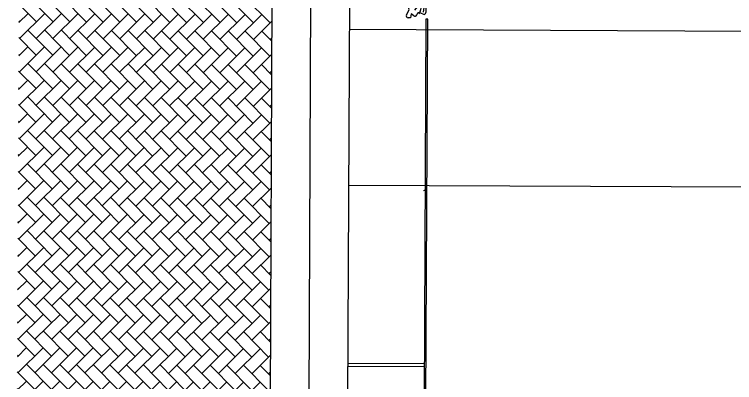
# Model space of a CAD drawing. Header units: metres. Extents: x 322294 to 7190115, y 7390841 to 10157759.
# Drawn here: x 323518.2 to 323743.1, y 7391778.2 to 7391893.1 of the extents above; entities that cross this region are included whole.
import ezdxf

# ---------------------------------------------------------------- set-up
doc = ezdxf.new("R2010")
doc.units = ezdxf.units.M
doc.layers.get('0').update_dxf_attribs({"lineweight": 18})
doc.layers.add('greeb', color=92, linetype='Continuous')
doc.layers.add('linagrossa', color=7, linetype='Continuous', lineweight=25)
doc.layers.add('VIDRO', color=4, linetype='Continuous', lineweight=15)

# ---------------------------------------------------------------- blocks, each defined once
blk = doc.blocks.new('tree-pl-31')
at = {"color": 0, "linetype": 'ByBlock'}
for p, q in [((-0.025, 0.096), (-0.862, 0.508)), ((-0.783, 0.29), (-0.75, 0.409)), ((-0.607, 0.471), (-0.458, 0.392)), ((0.314, 0.334), (0.829, 0.44)), ((-1.118, 0.086), (-0.991, 0.248)), ((-0.991, 0.248), (-0.91, 0.222)), ((0.946, 0.317), (0.902, 0.145)), ((0.977, 0.023), (1.035, 0.01)), ((-1.042, -0.33), (-1.136, -0.004)), ((-0.905, -0.207), (-1.042, -0.33)), ((-0.782, -0.388), (-0.905, -0.207)), ((1.101, -0.136), (1.021, -0.279)), ((1.021, -0.279), (1.238, -0.279)), ((1.238, -0.279), (1.25, -0.398)), ((-0.926, -0.64), (-0.782, -0.388)), ((-0.787, -0.657), (-0.926, -0.64)), ((0.668, -0.734), (0.62, -0.71)), ((0.74, -0.655), (0.668, -0.734)), ((0.74, -0.513), (0.74, -0.655)), ((1.118, -0.503), (0.872, -0.418)), ((-0.761, -0.878), (-0.716, -0.812)), ((-0.679, -1.011), (-0.761, -0.878)), ((-0.472, -0.907), (-0.499, -0.99)), ((-0.446, -0.906), (-0.472, -0.907)), ((0.481, -0.835), (0.551, -1.015)), ((-0.214, -1.12), (-0.244, -1.12)), ((-0.14, -1.29), (-0.129, -1.269)), ((-0.077, -1.333), (-0.14, -1.29)), ((0.128, -1.175), (0.069, -1.294)), ((0.32, -1.182), (0.291, -1.15)), ((0.533, -1.094), (0.473, -1.174))]:
    blk.add_line(p, q, dxfattribs=at)
for centre, radius, start, end in [((1.134, 1.495), 1.837, 204.0126, 231.1522), ((1.163, -0.151), 1.219, 124.5644, 168.6443), ((1.805, 0.115), 1.837, 157.6127, 180.8133), ((-0.654, 0.383), 0.1, 62.1589, 164.5493), ((-1.182, -0.151), 1.219, 11.3557, 42.1465), ((0.929, 0.831), 1.219, 187.747, 218.9832), ((1.485, -0.961), 1.837, 121.9513, 146.5847), ((-1.047, 1.569), 1.837, 303.455, 328.0885), ((0.849, 0.342), 0.1, 345.7453, 101.5547), ((-1.04, 0.024), 0.1, 141.8627, 196.0799), ((-0.44, -1.708), 1.837, 77.3342, 105.4358), ((-0.44, 1.834), 1.837, 254.5642, 282.6658), ((-0.88, 0.317), 0.1, 252.2434, 344.5493), ((0.679, -1.616), 1.837, 111.5628, 134.1842), ((-1.181, 0.474), 1.219, 305.8088, 342.5666), ((0.68, -0.921), 1.219, 123.7318, 160.4895), ((1.083, -0.411), 1.219, 157.1271, 196.64), ((0.719, -0.892), 1.219, 84.3993, 129.2176), ((-0.565, -1.675), 1.837, 48.9632, 73.7627), ((1.163, 0.343), 1.219, 191.3557, 223.7531), ((1.805, 0.077), 1.837, 179.1867, 202.4381), ((0.558, -1.662), 1.837, 77.2147, 107.9912), ((0.114, -1.127), 1.219, 55.2433, 95.8223), ((0.895, 0.903), 1.219, 222.0761, 257.975), ((0.999, 0.121), 0.1, 165.7453, 257.3108), ((1.013, -0.088), 0.1, 330.9628, 77.3108), ((-0.798, -0.756), 0.1, 325.8594, 83.2062), ((0.574, -0.799), 0.1, 62.8336, 201.1591), ((0.84, -0.513), 0.1, 71.0828, 180), ((1.151, -0.408), 0.1, 251.0828, 6.0047), ((-0.594, -0.959), 0.1, 211.5165, 342.0079), ((-0.442, -1.006), 0.1, 356.1557, 92.2923), ((-0.242, -1.02), 0.1, 176.1557, 268.7537), ((0.453, -1.034), 0.1, 322.8351, 10.9464), ((-0.216, -1.22), 0.1, 330.5417, 88.7537), ((-0.021, -1.25), 0.1, 235.694, 333.9208), ((0.218, -1.219), 0.1, 43.0704, 153.9208), ((0.393, -1.113), 0.1, 223.0704, 322.8351)]:
    blk.add_arc(centre, radius, start, end, dxfattribs=at)

msp = doc.modelspace()

# ---------------------------------------------------------------- hatches: boundary and pattern name
at = {"layer": 'linagrossa'}
h = msp.add_hatch(dxfattribs=at)
h.set_pattern_fill('AR-HBONE', color=256, scale=0.036299, angle=-90.26123)
h.set_pattern_definition([(314.738773, (315680.0213, 7401458.1246), (5.2155024, -0.0237791), [11.0638663, -3.6879554]), (44.738773, (315682.617, 7401455.505), (5.2155024, -0.0237791), [11.0638663, -3.6879554])])
h.paths.add_polyline_path([(323621.357, 7391583.353), (323621.473, 7391608.816), (323609.626, 7391664.16), (323609.46, 7391627.78), (323597.36, 7391627.835), (323598.722, 7391926.552), (323610.822, 7391926.497), (323610.705, 7391900.99), (323623.061, 7391957.081), (323623.348, 7392020.028), (323520.149, 7392020.499), (323518.158, 7391583.824)])

# ---------------------------------------------------------------- linework, layer by layer
for p, q in [((323598.722, 7391926.552), (323597.36, 7391627.835)), ((323610.822, 7391926.497), (323609.46, 7391627.78)), ((323622.916, 7391925.232), (323621.677, 7391653.632)), ((323646.212, 7391767.652), (323646.777, 7391891.718)), ((323646.676, 7391767.799), (323647.24, 7391891.701)), ((323647.24, 7391891.701), (323646.777, 7391891.703)), ((323851.743, 7391887.372), (323622.748, 7391888.416)), ((323622.526, 7391839.854), (323851.522, 7391838.81)), ((323622.269, 7391783.354), (323646.283, 7391783.245)), ((323622.273, 7391784.292), (323646.287, 7391784.183))]:
    msp.add_line(p, q, dxfattribs=at)
at = {"layer": 'VIDRO'}
msp.add_line((323646.781, 7391838.613), (323645.958, 7391838.114), dxfattribs=at)

# ---------------------------------------------------------------- block references
at = {"layer": 'greeb', "xscale": 6.176816214400943, "yscale": 6.176816214400943, "zscale": 6.176816214400943, "rotation": 260.4509584011454}
msp.add_blockref('tree-pl-31', (323644.835, 7391899.274), dxfattribs=at)

doc.saveas('drawing.dxf')
